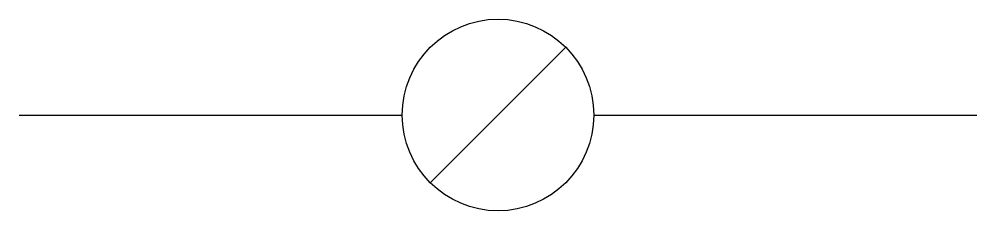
# Model space of a CAD drawing. Header units: metres. Extents: x 9.5 to 39.5, y 12.3 to 18.3.
import ezdxf

# ---------------------------------------------------------------- set-up
doc = ezdxf.new("R2010")
doc.units = ezdxf.units.M

msp = doc.modelspace()

# ---------------------------------------------------------------- linework, layer by layer
msp.add_line((22.36, 13.18), (26.6, 17.42))
for points in [[(9.48, 15.3), (21.48, 15.3)], [(27.48, 15.3), (39.48, 15.3)]]:
    msp.add_lwpolyline(points)
msp.add_circle((24.48, 15.3), 3)

doc.saveas('drawing.dxf')
